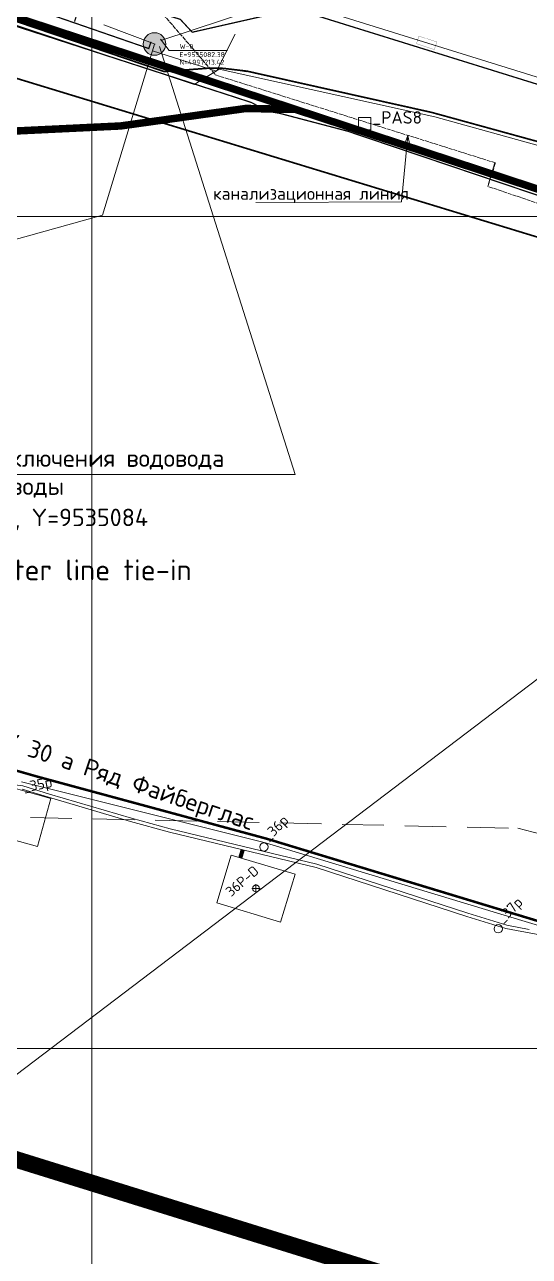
# Model space of a CAD drawing. Header units: millimetres. Extents: x 519 to 9564855, y -810 to 5021775.
# Drawn here: x 9534919 to 9535526, y 4995750 to 4997231 of the extents above; entities that cross this region are included whole.
import ezdxf

# ---------------------------------------------------------------- set-up
doc = ezdxf.new("R2010")
doc.units = ezdxf.units.MM
doc.header["$LTSCALE"] = 2
doc.header["$MEASUREMENT"] = 0
doc.header["$PDMODE"] = 2
doc.header["$PDSIZE"] = 5
for name, pattern in [('92051501$0$DASHED', [0.75, 0.5, -0.25]), ('ACAD_ISO02W100', [15, 12, -3]), ('DASHED', [0.75, 0.5, -0.25]), ('DASHED2', [9.525, 6.35, -3.175]), ('HIDDEN2', [4.7625, 3.175, -1.5875]), ('Коллектор общий', [11, 5, -1, 5]), ('НЕПРЕРЫВНАЯ_ЛИНИЯ', [0])]:
    doc.linetypes.add(name, pattern=pattern)
for name, color, linetype in [('Existing roads', 41, 'Continuous'), ('FIBERGLASS', 212, 'Continuous'), ('Future Roads', 44, 'Continuous'), ('GRID_PULKOVO', 7, 'Continuous'), ('New disposal wells', 191, 'Continuous'), ('OLD WELLS(dr.bfr2000)', 24, 'Continuous'), ('PAS_CONTROL', 7, 'Continuous'), ('PPLINE_WAT', 7, 'WTR_LINE'), ('ROAD_GROUND', 9, 'Continuous'), ('МГ-земельный участок', 7, 'Continuous'), ('Скважины на 2014 год', 70, 'Continuous'), ('Скважины на 2015 год', 7, 'Continuous'), ('Скважины на 2016 год.', 40, 'Continuous')]:
    doc.layers.add(name, color=color, linetype=linetype)
for name, color, linetype, lineweight in [('Land lease as of 24.06.2004', 47, 'HIDDEN2', 70), ('WELLS(drilled after 2000y)', 6, 'Continuous', 40), ('Оптиковолоконный кабель', 220, 'CAB6', 20), ('Скв на 2025 допы от ХеКай', 204, 'Continuous', 0), ('Электро', 1, 'Continuous', 30), ('Электроснаб', 1, 'Continuous', 18), ('Электроснабжене', 1, 'Continuous', 18)]:
    doc.layers.add(name, color=color, linetype=linetype, lineweight=lineweight)
doc.styles.add('92051501$0$STANDARD', font='simplex.shx')
doc.styles.add('Elect', font='isocpeur.ttf')
doc.styles.get("Standard").update_dxf_attribs({"font": 'isocpeur.ttf', "width": 0.5})
doc.linetypes.add('_GP_B3', pattern='A,100,-6,["В3",Standard,S=5,R=0,X=-3,Y=-2.5],-8', length=114)
doc.linetypes.add('CAB', pattern='A,0.7,-0.43403,["K",Standard,S=0.9,R=0,X=-0.4,Y=-0.3],-0.8', length=1.93403)
doc.linetypes.add('CAB6', pattern='A,0.9,-0.9,["6",Standard,S=0.9,R=0,X=-0.8,Y=-0.4],11', length=12.8)
doc.linetypes.add('WTR_LINE', pattern='A,0.5,-0.2,["W",92051501$0$STANDARD,S=0.1,R=0,X=-0.1,Y=-0.05],-0.05', length=0.75)

msp = doc.modelspace()

# ---------------------------------------------------------------- hatches: boundary and pattern name
at = {"layer": 'PPLINE_WAT', "linetype": 'ByBlock', "lineweight": 0}
h = msp.add_hatch(color=5, dxfattribs=at)
edge = h.paths.add_edge_path()
edge.add_arc((9535075.29588, 4997207.3991), 13.543, 0, 360)

# ---------------------------------------------------------------- linework, layer by layer
at = {"layer": 'Existing roads', "linetype": 'ByBlock', "lineweight": 0, "ltscale": 5, "const_width": 5}
msp.add_lwpolyline([(9535181.2533, 4996238.89866), (9535178.34828, 4996229.26455)], dxfattribs=at)
at = {"layer": 'FIBERGLASS', "lineweight": 0}
for p, q in [((9534918.91885, 4996331.00753), (9535210.16534, 4996252.14841)), ((9534918.91885, 4996331.00753), (9535210.16534, 4996252.14841)), ((9535210.16534, 4996252.14841), (9535783.06068, 4996078.32782)), ((9535210.16534, 4996252.14841), (9535783.06068, 4996078.32782))]:
    msp.add_line(p, q, dxfattribs=at)
at = {"layer": 'FIBERGLASS', "color": 5, "linetype": '92051501$0$DASHED', "lineweight": 0, "ltscale": 50}
for p, q in [((9534776.05418, 4996281.14462), (9535511.93376, 4996264.68499)), ((9535511.93376, 4996264.68499), (9537931.33798, 4995632.30619))]:
    msp.add_line(p, q, dxfattribs=at)
at = {"layer": 'Future Roads', "color": 4, "linetype": 'ByBlock', "lineweight": 0, "ltscale": 25}
for p, q in [((9535128.2, 4997177.9), (9535086.7, 4997174.3)), ((9535141.9, 4997178.7), (9535128.2, 4997177.9)), ((9535157.3, 4997178.2), (9535141.9, 4997178.7)), ((9535186.3, 4997174.1), (9535157.3, 4997178.2))]:
    msp.add_line(p, q, dxfattribs=at)
at = {"layer": 'GRID_PULKOVO', "lineweight": 0}
for p, q in [((9535000, 4997453.35485), (9535000, 4992000)), ((9533000, 4997000), (9548000, 4997000)), ((9533000, 4996000), (9548000, 4996000))]:
    msp.add_line(p, q, dxfattribs=at)
at = {"layer": 'Land lease as of 24.06.2004', "color": 34, "linetype": 'DASHED', "lineweight": 0, "ltscale": 50, "const_width": 20}
msp.add_lwpolyline([(9519654.3, 5003739.6), (9532971.6, 5004566.6), (9534671.1, 5001241.4), (9547648.8, 4998330.8), (9546800.6, 4994774.1), (9538599.5, 4994719.2), (9534700.1, 4995931.6), (9534118, 4994384.9), (9531927.8, 4994990.9), (9532139.5, 4996381.2), (9522290.1, 4999426.3), (9519885.3, 4999727), (9519654.3, 5003739.6)], dxfattribs=at)
at = {"layer": 'New disposal wells', "color": 84, "linetype": 'ByBlock', "lineweight": 0, "ltscale": 25}
for p, q in [((9535122.7, 4997158.9), (9534669.44591, 4997310)), ((9535153, 4997177.3), (9535122.7, 4997158.9)), ((9535412, 4997120), (9535153, 4997177.3)), ((9535970.64922, 4996965.15013), (9535412, 4997120))]:
    msp.add_line(p, q, dxfattribs=at)
at = {"layer": 'New disposal wells', "color": 5, "lineweight": 0}
for p, q in [((9534915.40288, 4996320.58458), (9535208.56717, 4996247.41071)), ((9535208.56717, 4996247.41071), (9535495.51771, 4996160.47287)), ((9535495.51771, 4996160.47287), (9535781.14288, 4996072.64258))]:
    msp.add_line(p, q, dxfattribs=at)
at = {"layer": 'New disposal wells', "color": 84, "linetype": 'ByBlock', "lineweight": 0, "ltscale": 25, "const_width": 2}
for points in [[(9535157.3, 4997178.2), (9535141.89595, 4997178.45724), (9535086.7, 4997174.3), (9534682.05389, 4997311.67829)], [(9535186.3, 4997174.78689), (9535157.3, 4997178.2)]]:
    msp.add_lwpolyline(points, dxfattribs=at)
at = {"layer": 'New disposal wells', "color": 84, "lineweight": 0, "const_width": 2}
msp.add_lwpolyline([(9536407.99, 4995897.89), (9536708.15, 4996733.18), (9536469.89, 4996809.64), (9536232.22, 4996885.8), (9535970.48, 4996970.56), (9535408.58, 4997125.13), (9535186.3, 4997174.78689), (9535186.3, 4997174.78689)], dxfattribs=at)
at = {"layer": 'New disposal wells', "color": 212, "linetype": 'DASHED', "lineweight": 0, "ltscale": 0.07, "const_width": 3}
msp.add_lwpolyline([(9536356.0217, 4995888.62199), (9536148.83608, 4995956.29109), (9536074.95075, 4995980.94208), (9536035.48412, 4995994.10966), (9536000, 4996005.94853), (9535948.38962, 4996023.16774), (9535913.70788, 4996034.7389), (9535860.19264, 4996052.59364), (9535795.68263, 4996074.11665), (9535783.06068, 4996078.32782), (9535533.82731, 4996153.94703), (9535452.12893, 4996178.73491), (9535298.05258, 4996225.48279), (9535278.29122, 4996231.47853), (9535244.28649, 4996241.79581), (9535228.70035, 4996246.52476), (9535214.61653, 4996250.79789), (9535210.16534, 4996252.14841), (9535146.25533, 4996269.45295), (9535096.54034, 4996282.91399), (9535043.1618, 4996297.36699), (9535000, 4996309.05366), (9534933.75581, 4996326.99021), (9534902.78018, 4996335.87459)], dxfattribs=at)
at = {"layer": 'OLD WELLS(dr.bfr2000)', "color": 0, "lineweight": 0}
msp.add_circle((9535206.7, 4996242.3), 5, dxfattribs=at)
at = {"layer": 'OLD WELLS(dr.bfr2000)', "lineweight": 0}
msp.add_circle((9535488.3, 4996144), 5, dxfattribs=at)
at = {"layer": 'PAS_CONTROL', "lineweight": 0}
for p, q in [((9535320.39668, 4997119.13058), (9535335.40264, 4997119.13058)), ((9535320.39668, 4997104.12462), (9535320.39668, 4997119.13058)), ((9535335.40264, 4997119.13058), (9535335.40264, 4997104.12462)), ((9535335.40264, 4997104.12462), (9535320.39668, 4997104.12462))]:
    msp.add_line(p, q, dxfattribs=at)
at = {"layer": 'PPLINE_WAT', "color": 5, "linetype": '_GP_B3', "lineweight": 0, "ltscale": 0.01}
msp.add_line((9535076.14836, 4997207.16099), (9535014.30693, 4997230.59145), dxfattribs=at)
at = {"layer": 'PPLINE_WAT', "color": 0, "linetype": 'НЕПРЕРЫВНАЯ_ЛИНИЯ', "lineweight": 0, "ltscale": 3}
for p, q in [((9535093.01785, 4997199.74567), (9535082.37679, 4997213.41818)), ((9535162.99322, 4997199.74567), (9535093.01785, 4997199.74567))]:
    msp.add_line(p, q, dxfattribs=at)
at = {"layer": 'PPLINE_WAT', "color": 0, "lineweight": 0}
for p, q in [((9535244.12923, 4996689.77633), (9535081.04166, 4997204.38968)), ((9534761.48813, 4996689.77633), (9535244.12923, 4996689.77633))]:
    msp.add_line(p, q, dxfattribs=at)
at = {"layer": 'PPLINE_WAT', "color": 5, "lineweight": 0}
msp.add_line((9535484.3, 4997064.7), (9535476.6, 4997039.4), dxfattribs=at)
at = {"layer": 'PPLINE_WAT', "color": 30, "linetype": 'Коллектор общий', "lineweight": 0, "ltscale": 0.5, "true_color": 0xf26722, "flags": 128}
msp.add_lwpolyline([(9535046.36127, 4997288.56149), (9535148.47954, 4997170.25035), (9535148.47954, 4997170.25035), (9535148.47954, 4997170.25035), (9535148.47954, 4997170.25035), (9535180.25997, 4997160.27006), (9535215.65594, 4997149.15436), (9535270.41631, 4997131.95748), (9535314.69221, 4997118.05314), (9535387.00053, 4997095.34553), (9535485.08724, 4997064.44103), (9535475.8257, 4997036.2876), (9535898.18312, 4996893.12047), (9536103.66, 4996826.34), (9536714.28026, 4996630.74607), (9537054.54945, 4996524.46369), (9537566.5859, 4996359.7184), (9537781.33681, 4996067.54544)], dxfattribs=at)
at = {"layer": 'PPLINE_WAT', "color": 5, "linetype": '_GP_B3', "lineweight": 0, "ltscale": 0.01, "flags": 128}
msp.add_lwpolyline([(9535082.92219, 4997211.76586), (9535233.59197, 4997261.4994), (9539077.337, 4996067.316)], dxfattribs=at)
at = {"layer": 'PPLINE_WAT', "color": 15, "lineweight": 0, "const_width": 0.25}
msp.add_lwpolyline([(9535414.53755, 4997209.78462), (9535411.52103, 4997200.66802), (9535390.04999, 4997207.7724), (9535393.06651, 4997216.889)], close=True, dxfattribs=at)
at = {"layer": 'PPLINE_WAT', "color": 15, "linetype": 'ByBlock', "lineweight": 0, "ltscale": 25, "const_width": 0.25}
msp.add_lwpolyline([(9535393.06651, 4997216.889), (9535414.53755, 4997209.78462), (9535411.52103, 4997200.66802), (9535390.04999, 4997207.7724), (9535393.06651, 4997216.889)], dxfattribs=at)
at = {"layer": 'PPLINE_WAT', "color": 6, "linetype": '_GP_B3', "lineweight": 0, "ltscale": 0.01, "flags": 128}
msp.add_lwpolyline([(9535075.29588, 4997207.3991), (9535012.6, 4997001.7), (9532578, 4996322.4), (9530885.46025, 4996831.0564)], dxfattribs=at)
at = {"layer": 'PPLINE_WAT', "color": 5, "linetype": 'ByBlock', "lineweight": 0}
msp.add_circle((9535075.29588, 4997207.3991), 13.543, dxfattribs=at)
at = {"layer": 'ROAD_GROUND', "color": 8, "lineweight": 0, "const_width": 9}
for points in [[(9535986.46099, 4996884.66238), (9534663.59289, 4997320.09621)], [(9535244.61447, 4997128.84777), (9535184.8, 4997129.9), (9535090.04735, 4997116.66111), (9535034.5, 4997108.9), (9534956.01748, 4997105.13564), (9534855.2, 4997100.3), (9534264.09179, 4997302.35139)]]:
    msp.add_lwpolyline(points, dxfattribs=at)
at = {"layer": 'ROAD_GROUND', "lineweight": 0}
for points in [[(9535987.39892, 4996887.51199), (9534665.68911, 4997322.54168)], [(9535988.71435, 4996880.76238), (9534666.44255, 4997315.97704)], [(9533963.81486, 4996606.14579), (9534016.65209, 4996587.52696), (9534050.93072, 4996569.24502), (9534088.98423, 4996560.94243), (9534177.83188, 4996537.00224), (9534266.58027, 4996511.74539), (9534355.30453, 4996493.90028), (9534430.20282, 4996463.01852), (9534519.43742, 4996434.90762), (9534561.39904, 4996416.71099), (9534619.75562, 4996406.31873), (9534712.43842, 4996368.50334), (9534772.74005, 4996347.97089), (9534842.38166, 4996327.74593), (9534883.85763, 4996319.60949), (9534917.06356, 4996315.68516), (9534949.08657, 4996305.88632), (9535047.63894, 4996276.90033), (9535094.17431, 4996263.91478), (9535270.42377, 4996221.60776), (9535451.74863, 4996162.66717), (9535498.4967, 4996148.14543), (9535525.6879, 4996143.12667)], [(9534916.237, 4996311.755), (9534947.937, 4996302.055), (9535046.537, 4996273.055), (9535093.1696, 4996260.04232), (9535269.337, 4996217.755), (9535450.537, 4996158.855), (9535497.537, 4996144.255), (9535533.837, 4996137.555), (9535643.137, 4996103.255), (9535779.337, 4996055.855), (9535825.01449, 4996049.34779), (9535863.137, 4996040.055), (9535908.437, 4996022.355), (9535993.937, 4995990.455), (9536030.337, 4995972.955), (9536076.337, 4995959.755), (9536124.537, 4995948.755), (9536171.437, 4995934.855), (9536219.737, 4995920.455), (9536261.337, 4995904.355), (9536304.737, 4995884.455), (9536328.137, 4995867.755)]]:
    msp.add_lwpolyline(points, dxfattribs=at)
at = {"layer": 'WELLS(drilled after 2000y)', "color": 3, "linetype": 'ByBlock', "lineweight": 0, "ltscale": 50}
for p, q in [((9535149.79237, 4997174.69945), (9535172.17967, 4997219.08502)), ((9535072.80434, 4997199.22461), (9535149.79237, 4997174.69945))]:
    msp.add_line(p, q, dxfattribs=at)
at = {"layer": 'WELLS(drilled after 2000y)', "color": 18, "linetype": 'ByBlock', "lineweight": 0, "ltscale": 50, "true_color": 0x000000}
for p, q in [((9535379.88602, 4997097.57976), (9535371.9828, 4997017.50102)), ((9535375.74573, 4997086.53337), (9535379.88602, 4997097.57976)), ((9535379.88602, 4997097.57976), (9535382.15486, 4997085.93502)), ((9535371.9828, 4997017.50102), (9535197.07109, 4997016.7396))]:
    msp.add_line(p, q, dxfattribs=at)
at = {"layer": 'WELLS(drilled after 2000y)', "linetype": 'CAB', "lineweight": 0, "elevation": -39.9038}
msp.add_lwpolyline([(9534877.32758, 4997277.02824), (9534869.597, 4997253.5278), (9534868.0219, 4997241.9729), (9535191.5832, 4997137.1307), (9535211.6021, 4997126.4322), (9535225.3232, 4997124.1542), (9535307.1944, 4997102.6529), (9535706.976, 4996967.7849), (9535692.9348, 4996940.0376), (9535677.0554, 4996892.6254), (9535691.137, 4996889.9515)], dxfattribs=at)
at = {"layer": 'МГ-земельный участок', "color": 0, "linetype": 'DASHED2', "lineweight": 25, "ltscale": 5, "const_width": 2}
msp.add_lwpolyline([(9522167.80801, 4999999.48247), (9521654, 5002362), (9522840, 5002532), (9525642, 5002155), (9528521, 5002235), (9531281, 5003464), (9533105, 5001043), (9546614, 4998215), (9544978, 4995525), (9543652, 4996420), (9539605, 4995735), (9529554.6705, 4998798.09585), (9529554.71722, 4998845.23995), (9529525.402, 4998845.269), (9529525.36994, 4998882.97318), (9529309.91997, 4998882.84552), (9526935, 5000017), (9526935, 4999132), (9522906, 5001105), (9522683.367, 5000265.06642), (9522496, 5000315)], close=True, dxfattribs=at)
at = {"layer": 'Оптиковолоконный кабель', "linetype": 'ACAD_ISO02W100', "lineweight": 0, "ltscale": 0.5, "const_width": 1.5, "elevation": -39.9038}
msp.add_lwpolyline([(9534877.32758, 4997277.02824), (9534869.597, 4997253.5278), (9534868.0219, 4997241.9729), (9535191.5832, 4997137.1307), (9535211.6021, 4997126.4322), (9535225.3232, 4997124.1542), (9535307.1944, 4997102.6529), (9535706.976, 4996967.7849), (9535692.9348, 4996940.0376), (9535677.0554, 4996892.6254), (9535691.137, 4996889.9515)], dxfattribs=at)
at = {"layer": 'Скв на 2025 допы от ХеКай', "color": 244, "linetype": 'ACAD_ISO02W100', "lineweight": 0, "true_color": 0x991b1e, "const_width": 1.5}
for points, elevation in [([(9534979.02349, 4997234.22329), (9534991.48963, 4997272.62823), (9535106.23171, 4997237.03287), (9535120.56024, 4997221.5405), (9535244.12576, 4997249.5346), (9537470.7969, 4996557.32601), (9537504.74657, 4996520.61879), (9537600.25634, 4996490.98969), (9537649.02056, 4996502.03736), (9538159.70206, 4996343.61342), (9538350.7216, 4996284.35522), (9538541.74114, 4996225.09702), (9538732.76507, 4996165.85294), (9538761.24948, 4996157.00101), (9538828.27048, 4996136.20971), (9538923.447, 4996105.53229), (9538983.87776, 4996085.78217), (9539109.12615, 4996467.2582), (9539371.99663, 4997269.22699), (9539580.04443, 4997902.88986), (9539655.17686, 4998179.87523), (9539745.95467, 4998456.36228), (9539768.58854, 4998525.29955), (9539771.34729, 4998524.39378)], 23.89046), ([(9535071.10409, 4997210.13572), (9535068.30589, 4997201.94312), (9534978.31264, 4997233.03875), (9534912.068, 4997255.92845), (9534883.72416, 4997265.72217), (9534886.53178, 4997273.84766)], 23.91122)]:
    msp.add_lwpolyline(points, dxfattribs=dict(at, elevation=elevation))
at = {"layer": 'Скважины на 2014 год', "color": 0, "linetype": 'ByBlock', "lineweight": 0}
msp.add_lwpolyline([(9534857.60862, 4996264.26403), (9534873.74774, 4996322.05268), (9534950.79928, 4996300.53385), (9534934.66016, 4996242.74519), (9534857.60862, 4996264.26403)], dxfattribs=at)
at = {"layer": 'Скважины на 2015 год', "color": 0, "linetype": 'ByBlock', "lineweight": 0}
msp.add_lwpolyline([(9535244.08203, 4996209.44353), (9535226.76028, 4996151.99828), (9535150.16661, 4996175.09395), (9535167.48836, 4996232.5392), (9535244.08203, 4996209.44353)], dxfattribs=at)
msp.add_circle((9535197.2, 4996192.4), 4.09, dxfattribs=at)
msp.add_point((9535197.2, 4996192.4), dxfattribs=at)
at = {"layer": 'Скважины на 2016 год.', "color": 5, "linetype": 'ByBlock', "lineweight": 0, "ltscale": 5}
msp.add_line((9535989.65459, 4996788.89543), (9531307.88634, 4993234.57187), dxfattribs=at)
at = {"layer": 'Электро', "ltscale": 50}
msp.add_line((9535061.34995, 4997188.81366), (9535068.9504, 4997186.31703), dxfattribs=at)
at = {"layer": 'Электроснаб', "color": 1, "linetype": 'ByBlock', "lineweight": 0, "ltscale": 50}
msp.add_line((9535061.34995, 4997188.81366), (9535068.9504, 4997186.31703), dxfattribs=at)
at = {"layer": 'Электроснабжене', "color": 1, "linetype": 'ByBlock', "lineweight": 0, "ltscale": 50}
msp.add_line((9535061.34995, 4997188.81366), (9535068.9504, 4997186.31703), dxfattribs=at)

# ---------------------------------------------------------------- texts
at = {"layer": 'New disposal wells', "color": 0, "lineweight": 0, "style": 'Elect'}
msp.add_text('Row 30 a - 8" FG Header / 30 а Ряд Файберглас', height=21, rotation=341.58054499, dxfattribs=at).set_placement((9534556.59811, 4996473.1854))
at = {"layer": 'OLD WELLS(dr.bfr2000)', "lineweight": 0, "style": 'Elect'}
for s, rotation, p in [(' _35p', 11.70650113, (9534910.64505, 4996305.77538)), (' _37p', 44.99999992, (9535488.3, 4996144))]:
    msp.add_text(s, height=12.5, rotation=rotation, dxfattribs=at).set_placement(p)
at = {"layer": 'OLD WELLS(dr.bfr2000)', "color": 0, "lineweight": 0, "style": 'Elect'}
msp.add_text(' _36p', height=12.5, rotation=44.99999992, dxfattribs=at).set_placement((9535206.7, 4996242.3))
at = {"layer": 'PAS_CONTROL', "lineweight": 0, "style": 'Elect'}
for s, height, p in [(' _PAS8', 15.005963, (9535327.89966, 4997111.6276)), ('канализационная линия', 15.0059625, (9535145.62699, 4997020.16559))]:
    msp.add_text(s, height=height, rotation=0.00000003, dxfattribs=at).set_placement(p)
at = {"layer": 'PPLINE_WAT', "color": 0, "lineweight": 0, "style": 'Elect'}
for s, height, p in [('W-0', 6, (9535105.30964, 4997201.55514)), ('E=9535082.38', 6, (9535105.30964, 4997191.73942)), ('N=4997213.42', 6, (9535105.30964, 4997182.53716)), ('Х=4997214, Y=9535084', 21, (9534774.24962, 4996627.86871))]:
    msp.add_text(s, height=height, rotation=0.00000003, dxfattribs=at).set_placement(p)
at = {"layer": 'PPLINE_WAT', "color": 0, "linetype": 'ByBlock', "lineweight": 0, "style": 'Elect'}
for s, p in [('Точка подключения водовода', (9534769.81283, 4996699.1745)), ('волжской воды', (9534769.81283, 4996665.43985))]:
    msp.add_text(s, height=21, rotation=0.00000003, dxfattribs=at).set_placement(p)
at = {"layer": 'PPLINE_WAT', "color": 0, "linetype": 'ByBlock', "lineweight": 0, "insert": (9534763.93428, 4996587.80415), "char_height": 25, "width": 491.3219, "attachment_point": 1, "rotation": 0.00000001, "style": 'Elect'}
msp.add_mtext('Volga water line tie-in', dxfattribs=at)
at = {"layer": 'Скважины на 2015 год', "color": 0, "linetype": 'ByBlock', "lineweight": 0, "style": 'Elect'}
msp.add_text('36P-D', height=12, rotation=41, dxfattribs=at).set_placement((9535167.33955, 4996181.81899))

doc.saveas('drawing.dxf')
